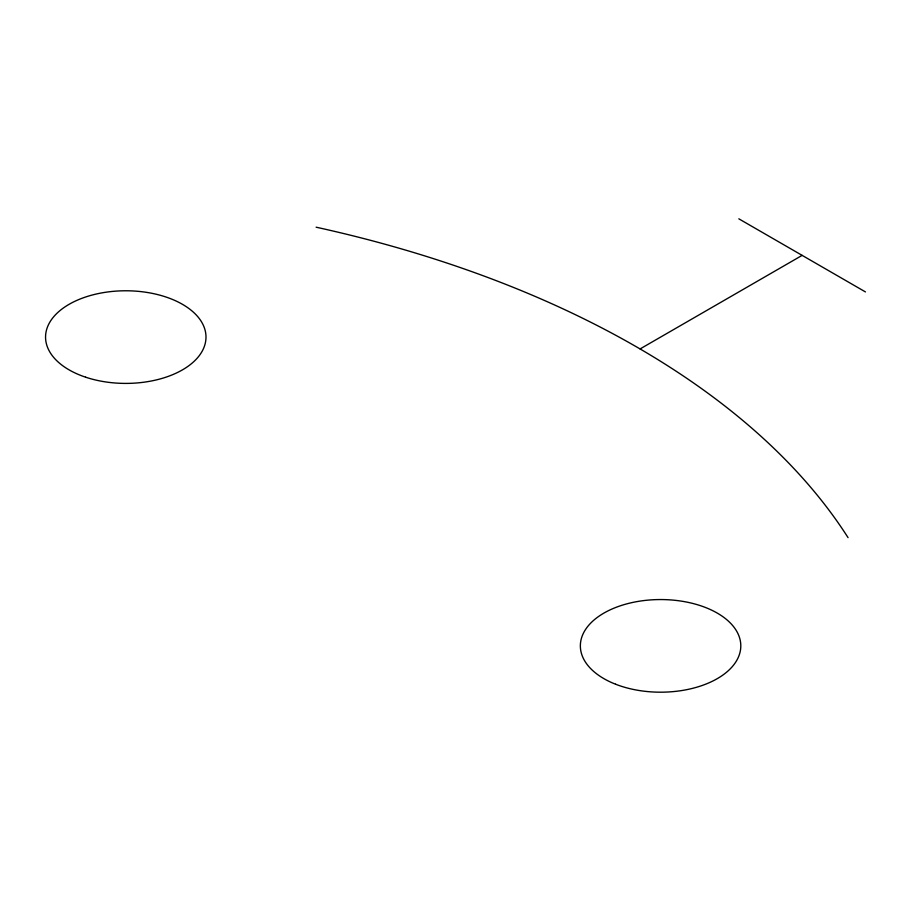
<?xml version="1.0" encoding="UTF-8"?>
<svg xmlns="http://www.w3.org/2000/svg" width="911" height="911" viewBox="0 0 911 911"><rect width="100%" height="100%" fill="white"/><g stroke="black" fill="none" stroke-linecap="round" stroke-linejoin="round"><path stroke-width="1.37" d="M640.08 348.936L802.147 255.365M738.832 218.822L865.45 291.919M316.128 227.192A913.209 527.241 0 0 1 848.061 537.627M615.62 684.229A80.214 46.313 0 0 0 740.597 649.179A80.214 46.313 0 0 0 625.538 604.209A80.214 46.313 0 0 0 615.62 684.229M85.657 377.2A80.214 46.313 0 0 0 205.988 337.093A80.214 46.313 0 0 0 85.657 296.986A80.214 46.313 0 0 0 85.657 377.2"/></g></svg>
